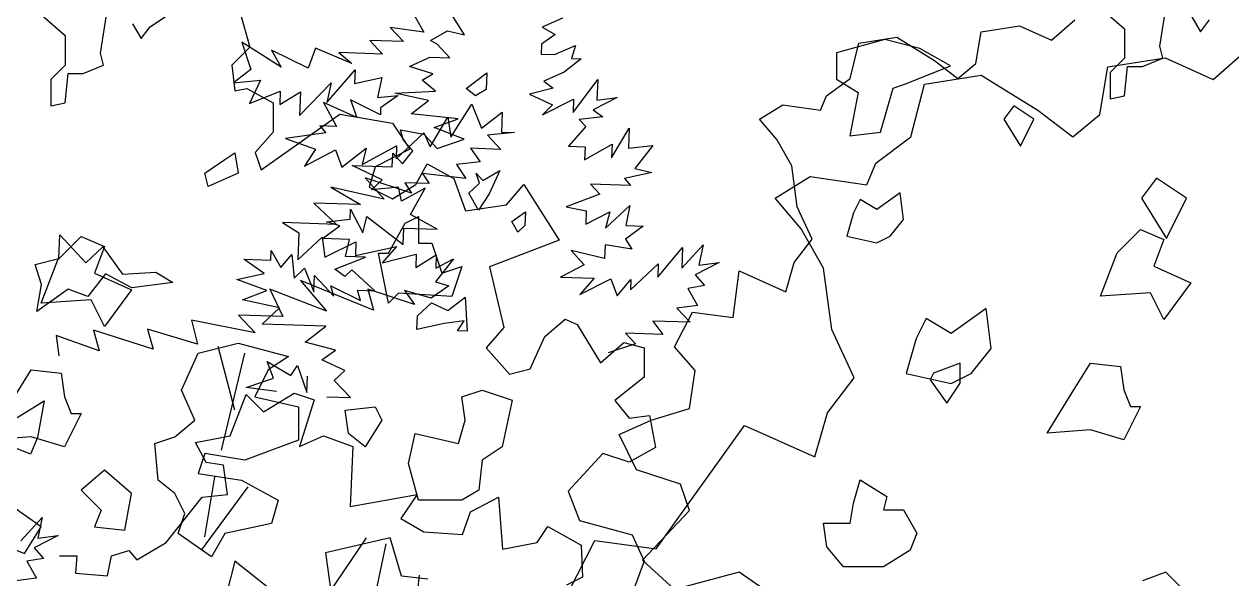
# Model space of a CAD drawing. Header units: inches. Extents: x -11 to 128, y 7 to 56.
# Drawn here: x 64.7504 to 65.1789, y 22.1895 to 22.3864 of the extents above; entities that cross this region are included whole.
import ezdxf

# ---------------------------------------------------------------- set-up
doc = ezdxf.new("R2010")
doc.units = ezdxf.units.IN
doc.header["$MEASUREMENT"] = 0
doc.layers.add('CAY', color=94, linetype='Continuous')
doc.layers.add('CAY-3', color=61, linetype='Continuous')
picture_1 = doc.add_image_def('image1.jpg', size_in_pixel=(1680, 1093))

# ---------------------------------------------------------------- blocks, each defined once
blk = doc.blocks.new('A$C76451831')
at = {"layer": 'CAY'}
for p, q in [((5921.65, 1190.34), (5911.34, 1206.57)), ((5999.14, 1203.5), (5983.03, 1196.36)), ((5894.75, 1185.84), (5908.16, 1193.53)), ((5908.16, 1193.53), (5921.65, 1190.34)), ((5983.03, 1196.36), (5993.25, 1190.56)), ((5900.09, 1182.93), (5894.75, 1185.84)), ((5993.25, 1190.56), (5982.56, 1182.77)), ((5910.13, 1172.16), (5900.09, 1182.93)), ((5982.56, 1182.77), (5982.29, 1175.08)), ((5982.29, 1175.08), (5992.7, 1174.71)), ((5992.7, 1174.71), (6009.26, 1181.84)), ((6009.26, 1181.84), (6006.18, 1171.52)), ((5878.17, 1165.11), (5894.29, 1172.71)), ((5896.55, 1159.48), (5878.17, 1165.11)), ((5894.29, 1172.71), (5910.13, 1172.16)), ((6013.87, 1171.25), (6000.37, 1160.84)), ((6006.18, 1171.52), (6013.87, 1171.25)), ((5888.21, 1154.33), (5896.55, 1159.48)), ((6000.37, 1160.84), (5984.26, 1153.7)), ((6007.41, 1128.86), (6026.9, 1154.93)), ((6026.9, 1154.93), (6026.33, 1138.63)), ((5866.56, 1144.21), (5898.79, 1145.8)), ((5898.79, 1145.8), (5888.21, 1154.33)), ((5991.76, 1148), (5973.02, 1143.21)), ((5984.26, 1153.7), (5991.76, 1148)), ((5893.09, 1138.3), (5866.56, 1144.21)), ((5879.59, 1127.89), (5893.09, 1138.3)), ((5973.02, 1143.21), (5991.31, 1134.87)), ((5983.33, 1126.99), (6007.77, 1139.28)), ((6007.77, 1139.28), (6007.41, 1128.86)), ((6042.27, 1140.79), (6023.35, 1131.03)), ((6026.33, 1138.63), (6042.27, 1140.79)), ((5916.61, 1123.88), (5879.59, 1127.89)), ((5991.31, 1134.87), (5983.33, 1126.99)), ((6023.35, 1131.03), (6030.85, 1125.33)), ((5897.78, 1116.83), (5916.61, 1123.88)), ((5921.48, 1107.84), (5897.78, 1116.83)), ((6017.44, 1117.63), (6003.76, 1102.25)), ((6030.85, 1125.33), (6012.2, 1123.26)), ((6012.2, 1123.26), (6017.44, 1117.63)), ((5870.98, 1115.04), (5889.44, 1111.68)), ((5873.41, 1106.8), (5870.98, 1115.04)), ((5889.44, 1111.68), (5899.93, 1100.43)), ((5899.93, 1100.43), (5921.48, 1107.84)), ((6037.87, 1092.89), (6051.84, 1116.43)), ((6051.84, 1116.43), (6051.28, 1100.59)), ((5872.76, 1088.23), (5880.82, 1098.38)), ((5880.82, 1098.38), (5873.41, 1106.8)), ((6003.76, 1102.25), (6016.89, 1101.79)), ((6016.52, 1091.37), (6038.25, 1103.76)), ((6016.89, 1101.79), (6016.52, 1091.37)), ((6038.25, 1103.76), (6037.87, 1092.89)), ((6051.28, 1100.59), (6070.39, 1102.64)), ((6070.39, 1102.64), (6056.16, 1084.55)), ((5864.52, 1085.8), (5864.9, 1096.67)), ((5864.9, 1096.67), (5872.76, 1088.23)), ((5856.47, 1075.66), (5832.84, 1086.91)), ((5832.84, 1086.91), (5864.52, 1085.8)), ((6069.65, 1081.36), (6048.18, 1076.67)), ((6056.16, 1084.55), (6069.65, 1081.36)), ((5848.03, 1067.79), (5856.47, 1075.66)), ((5869.4, 1069.76), (5848.03, 1067.79)), ((5871.74, 1058.8), (5869.4, 1069.76)), ((6052.97, 1071.06), (6021.29, 1072.17)), ((6021.29, 1072.17), (6028.72, 1064.2)), ((6048.18, 1076.67), (6052.97, 1071.06)), ((5890.67, 1069.02), (5871.74, 1058.8)), ((5879.07, 1048.12), (5890.67, 1069.02)), ((6028.72, 1064.2), (6002.09, 1054.25)), ((5831.36, 1044.35), (5831.64, 1052.5)), ((5831.64, 1052.5), (5841.4, 1033.57)), ((6002.09, 1054.25), (6017.83, 1050.98)), ((6017.83, 1050.98), (6017.47, 1040.57)), ((6017.47, 1040.57), (6036.39, 1050.33)), ((6033.21, 1037.3), (6052.42, 1055.21)), ((6036.39, 1050.33), (6033.21, 1037.3)), ((6052.42, 1055.21), (6049.15, 1039.46)), ((5812.7, 1042.28), (5831.36, 1044.35)), ((5823.02, 1039.2), (5812.7, 1042.28)), ((5841.4, 1033.57), (5844.58, 1046.6)), ((5844.58, 1046.6), (5873.25, 1024.3)), ((5899.96, 1036.51), (5879.07, 1048.12)), ((5809.53, 1029.24), (5823.02, 1039.2)), ((5873.25, 1024.3), (5873.71, 1037.43)), ((5873.71, 1037.43), (5899.96, 1036.51)), ((6062.73, 1038.99), (6048.77, 1028.59)), ((6049.15, 1039.46), (6062.73, 1038.99)), ((2228.34, 971.46), (2215.14, 1021.63)), ((5830.8, 1028.5), (5809.53, 1029.24)), ((5827.61, 1015.01), (5830.8, 1028.5)), ((6032.76, 1024.17), (6032.38, 1013.3)), ((6053.93, 1020.71), (6032.76, 1024.17)), ((6048.77, 1028.59), (6053.93, 1020.71)), ((6074.46, 998.68), (6093.86, 1022.03)), ((6093.29, 1005.73), (6110.24, 1024.18)), ((6093.86, 1022.03), (6093.29, 1005.73)), ((6110.24, 1024.18), (6106.96, 1007.97)), ((2217.78, 939.77), (2236.26, 1016.34)), ((5747.33, 1012.83), (5768.6, 1012.08)), ((5763.24, 1001.39), (5747.33, 1012.83)), ((5768.6, 1012.08), (5768.87, 1019.78)), ((5768.87, 1019.78), (5776.56, 1006.37)), ((5776.56, 1006.37), (5785.07, 1016.5)), ((5785.07, 1016.5), (5787.13, 997.84)), ((5819.1, 1004.88), (5843.45, 1014.46)), ((5843.45, 1014.46), (5827.61, 1015.01)), ((6005.86, 1019.66), (6016.35, 1008.42)), ((6032.38, 1013.3), (6005.86, 1019.66)), ((5787.13, 997.84), (5795.11, 1005.72)), ((5795.11, 1005.72), (5802.61, 986.87)), ((5827.06, 999.16), (5819.1, 1004.88)), ((5832.68, 1004.41), (5827.06, 999.16)), ((5850.68, 987.91), (5832.68, 1004.41)), ((6016.35, 1008.42), (5997.43, 998.65)), ((6052.81, 988.56), (6074.83, 1009.1)), ((6074.83, 1009.1), (6074.46, 998.68)), ((6122.9, 1010.14), (6103.98, 1000.37)), ((6106.96, 1007.97), (6122.9, 1010.14)), ((5741.78, 996.7), (5763.24, 1001.39)), ((5765.5, 988.16), (5741.78, 996.7)), ((5802.61, 986.87), (5803.07, 1000)), ((5803.07, 1000), (5818.36, 983.6)), ((5997.43, 998.65), (6024.13, 997.72)), ((6024.13, 997.72), (6012.81, 984.97)), ((6012.81, 984.97), (6037.25, 997.26)), ((6037.25, 997.26), (6042.23, 983.94)), ((6042.23, 983.94), (6053.09, 996.71)), ((6053.09, 996.71), (6052.81, 988.56)), ((6103.98, 1000.37), (6111.38, 991.95)), ((5746.21, 980.68), (5765.5, 988.16)), ((5818.36, 983.6), (5815.93, 991.84)), ((5815.93, 991.84), (5839.54, 980.14)), ((5839.54, 980.14), (5837.1, 988.38)), ((5837.1, 988.38), (5850.68, 987.91)), ((6111.38, 991.95), (6098.16, 989.69)), ((6098.16, 989.69), (6105.85, 976.28)), ((5775.43, 974.22), (5746.21, 980.68)), ((5761.85, 961.55), (5775.43, 974.22)), ((6105.85, 976.28), (6089.46, 974.13)), ((6089.46, 974.13), (6099.95, 962.89)), ((5812.09, 959.79), (5761.85, 961.55)), ((5795.79, 947.21), (5812.09, 959.79)), ((6070.53, 963.91), (6078.31, 953.21)), ((6099.95, 962.89), (6070.53, 963.91)), ((5819.59, 940.94), (5795.79, 947.21)), ((6056.75, 945.81), (6035.21, 938.85)), ((6078.31, 953.21), (6048.89, 954.24)), ((6048.89, 954.24), (6056.75, 945.81)), ((5808.89, 933.16), (5819.59, 940.94)), ((5770.77, 918.62), (5765.8, 931.94)), ((5765.8, 931.94), (5784.45, 920.86)), ((5784.45, 920.86), (5789.71, 928.84)), ((5789.71, 928.84), (5797.11, 907.27)), ((5827.18, 924.81), (5808.89, 933.16)), ((2204.59, 871.13), (2212.5, 918.65)), ((5749.22, 911.21), (5770.77, 918.62)), ((5797.11, 907.27), (5797.57, 920.4)), ((5818.75, 916.95), (5827.18, 924.81)), ((5831.42, 903.36), (5818.75, 916.95)), ((2201.95, 860.56), (2238.9, 910.73)), ((5773.13, 908.11), (5749.22, 911.21)), ((5812.86, 904), (5831.42, 903.36)), ((2280.97, 794.46), (2332.46, 870.35)), ((2326.17, 761.03), (2347.79, 865.63)), ((2491.61, 826.98), (2512.84, 868.27)), ((2512.84, 868.27), (2561.19, 861.78)), ((2370.15, 802.52), (2374.13, 840.86)), ((5570.9, 789.98), (5587.86, 808.43)), ((5587.86, 808.43), (5584.57, 792.23)), ((5600.51, 794.39), (5581.59, 784.62)), ((5584.57, 792.23), (5600.51, 794.39)), ((5581.59, 784.62), (5589, 776.2)), ((5589, 776.2), (5575.78, 773.95)), ((5575.78, 773.95), (5583.47, 760.53)), ((5583.47, 760.53), (5567.08, 758.38)), ((5725.86, 270.49), (5733.55, 257.07)), ((5733.55, 257.07), (5706.94, 260.72)), ((5706.94, 260.72), (5717.43, 249.48)), ((5620.65, 229.28), (5589.62, 248.95)), ((5589.62, 248.95), (5596.57, 227.4)), ((5717.43, 249.48), (5690.72, 250.41)), ((5690.72, 250.41), (5700.77, 239.63)), ((5641.92, 228.54), (5612.96, 242.7)), ((5612.96, 242.7), (5620.65, 229.28)), ((5647.91, 244.2), (5641.92, 228.54)), ((5676.5, 232.32), (5647.91, 244.2)), ((5700.77, 239.63), (5666.37, 240.83)), ((5666.37, 240.83), (5676.5, 232.32)), ((5596.57, 227.4), (5583.06, 216.99)), ((5656.83, 201.27), (5679.04, 227.24)), ((5679.04, 227.24), (5678.66, 216.38)), ((5678.66, 216.38), (5700.12, 221.07)), ((5700.12, 221.07), (5696.85, 205.31)), ((5583.06, 216.99), (5604.43, 218.97)), ((5604.43, 218.97), (5595.64, 200.69)), ((5595.64, 200.69), (5619.99, 210.27)), ((5619.99, 210.27), (5619.62, 199.85)), ((5635.18, 191.15), (5660.1, 217.02)), ((5660.1, 217.02), (5656.83, 201.27)), ((5619.62, 199.85), (5635.83, 209.71)), ((5635.83, 209.71), (5635.18, 191.15)), ((5654.12, 201.37), (5664.33, 182.42)), ((5680.44, 189.57), (5654.12, 201.37)), ((5699.09, 191.64), (5675.48, 203.34)), ((5675.48, 203.34), (5680.44, 189.57)), ((5696.85, 205.31), (5713.22, 207.01)), ((5713.22, 207.01), (5699.28, 197.07)), ((5699.28, 197.07), (5699.09, 191.64)), ((5754.66, 173.83), (5771.43, 199.99)), ((5771.43, 199.99), (5778.93, 181.14)), ((5778.93, 181.14), (5795.23, 193.72)), ((5795.23, 193.72), (5794.68, 177.87)), ((5651.21, 182.88), (5655.99, 177.27)), ((5664.33, 182.42), (5651.21, 182.88)), ((5738.54, 166.23), (5752.5, 189.77)), ((5752.5, 189.77), (5754.66, 173.83)), ((5655.99, 177.27), (5624.12, 172.95)), ((5624.12, 172.95), (5647.84, 164.41)), ((5711.47, 156.75), (5733.48, 177.29)), ((5733.48, 177.29), (5738.54, 166.23)), ((5805.09, 177.51), (5783.72, 175.53)), ((5783.72, 175.53), (5794.2, 164.29)), ((5794.68, 177.87), (5805.09, 177.51)), ((5647.84, 164.41), (5639.22, 151.11)), ((5639.22, 151.11), (5663.68, 163.86)), ((5663.68, 163.86), (5668.64, 150.09)), ((5668.64, 150.09), (5687.75, 165.29)), ((5684.58, 152.25), (5711.83, 167.16)), ((5687.75, 165.29), (5684.58, 152.25)), ((5711.83, 167.16), (5711.47, 156.75)), ((5794.2, 164.29), (5770.22, 165.13)), ((5770.22, 165.13), (5778, 154.43)), ((5778, 154.43), (5759.35, 152.36)), ((5766.66, 141.22), (5732.36, 145.14)), ((5732.36, 145.14), (5737.52, 137.25)), ((5759.35, 152.36), (5766.66, 141.22)), ((5702.2, 124.89), (5659.94, 134.52)), ((5659.94, 134.52), (5683.47, 120.56)), ((5723.66, 129.58), (5686.93, 141.74)), ((5686.93, 141.74), (5702.2, 124.89)), ((5737.52, 137.25), (5718.51, 137.92)), ((5718.51, 137.92), (5723.66, 129.58)), ((5646.36, 121.85), (5664.34, 104.9)), ((5683.47, 120.56), (5646.36, 121.85)), ((5621.8, 106.39), (5634.65, 98.23)), ((5664.34, 104.9), (5621.8, 106.39)), ((5634.65, 98.23), (5633.91, 76.95)), ((5633.91, 76.95), (5653.12, 94.87)), ((5653.12, 94.87), (5655.28, 78.93)), ((5655.28, 78.93), (5679.72, 91.22)), ((5679.72, 91.22), (5679.35, 80.35)), ((5679.35, 80.35), (5711.76, 87.38)), ((5711.76, 87.38), (5700.44, 74.63)), ((5700.44, 74.63), (5727.42, 81.39)), ((5727.42, 81.39), (5727.05, 70.98)), ((5727.05, 70.98), (5743.26, 80.84)), ((5756.74, 77.65), (5742.51, 59.56)), ((5743.26, 80.84), (5742.89, 70.43)), ((5742.89, 70.43), (5756.74, 77.65)), ((5693.7, 37.24), (5636.06, 60.56)), ((5636.06, 60.56), (5656.51, 36.27)), ((5742.51, 59.56), (5753.28, 56.46)), ((5656.51, 36.27), (5611.8, 53.7)), ((5611.8, 53.7), (5621.92, 32.04)), ((5726.02, 41.55), (5689.29, 53.71)), ((5689.29, 53.71), (5693.7, 37.24)), ((5739.34, 46.52), (5718.26, 52.7)), ((5718.26, 52.7), (5726.02, 41.55)), ((5753.28, 56.46), (5739.34, 46.52)), ((5600.17, 19.2), (5549.77, 29.12)), ((5549.77, 29.12), (5554.55, 10.36)), ((5621.92, 32.04), (5587.07, 33.25)), ((5587.07, 33.25), (5600.17, 19.2)), ((5472.46, 21.39), (5476.87, 4.92)), ((5519.51, 6.15), (5472.46, 21.39)), ((5515.09, 22.17), (5519.51, 6.15)), ((5554.55, 10.36), (5515.09, 22.17)), ((5476.87, 4.92), (5442.85, 16.98)), ((5442.85, 16.98), (5445.02, 1.04))]:
    blk.add_line(p, q, dxfattribs=at)
for points in [[(2075.78, 1283.65), (2094.25, 1267.53), (2094.25, 1244.33), (2082.85, 1232.92), (2082.85, 1212.08), (2094.25, 1214.44), (2096.61, 1237.64), (2108.4, 1237.64), (2124.52, 1244.33), (2122.16, 1253.76), (2126.88, 1283.65)], [(2147.32, 1276.97), (2154.39, 1265.17), (2161.47, 1274.61), (2182.3, 1288.37)], [(2233.01, 1283.65), (2240.09, 1258.48), (2225.93, 1244.33), (2228.29, 1223.88), (2237.73, 1225.84), (2258.56, 1214.44), (2258.56, 1191.24), (2244.41, 1175.12), (2249.13, 1161.35), (2311.23, 1205.4), (2352.9, 1198.32), (2366.66, 1177.87), (2339.14, 1163.71), (2334.43, 1147.59), (2352.9, 1138.54), (2371.37, 1149.95), (2380.42, 1166.07), (2401.25, 1154.67), (2410.68, 1129.11), (2442.92, 1133.83), (2456.67, 1149.95), (2484.58, 1105.9), (2429.55, 1084.67), (2440.95, 1036.69), (2426.8, 1020.57), (2445.27, 999.73), (2461.78, 1004.06), (2473.18, 1029.62), (2489.3, 1043.38), (2498.73, 1039.05), (2517.21, 1008.77), (2535.68, 1024.9), (2551.8, 1020.57), (2551.8, 997.37), (2528.61, 978.89), (2540.01, 965.12), (2556.12, 967.09), (2560.84, 941.92), (2540.01, 930.13), (2519.17, 937.2), (2491.66, 907.32), (2500.7, 884.12), (2542.37, 872.71), (2551.8, 851.87), (2542.37, 826.31)], [(2380.81, 837.71), (2359.98, 840.07), (2350.93, 870.35), (2299.83, 858.56), (2304.55, 826.31)], [(2260.53, 826.31), (2228.29, 851.87), (2221.22, 823.95)], [(5963.78, 1034.28), (5959.08, 1042.61), (5969.78, 1050.39), (5969.4, 1039.52), (5963.78, 1034.28)]]:
    blk.add_lwpolyline(points, dxfattribs=at)
for points in [[(2220.42, 1169.48), (2228.34, 1174.77), (2230.98, 1158.92), (2207.23, 1148.36), (2204.59, 1158.92)], [(5922.87, 1147.68), (5939.17, 1160.26), (5938.72, 1147.13), (5930.38, 1141.98)], [(2362.94, 1119.32), (2373.5, 1124.6), (2373.5, 1103.48), (2384.06, 1103.48), (2391.97, 1079.71), (2407.81, 1084.99), (2399.89, 1061.23), (2357.66, 1063.87), (2349.75, 1055.95), (2341.83, 1095.55), (2349.75, 1095.55)], [(2088.46, 1090.27), (2106.93, 1108.76), (2125.41, 1100.84), (2117.49, 1079.71), (2146.52, 1066.51), (2125.41, 1037.47), (2114.85, 1058.59), (2075.26, 1055.95)], [(5924.98, 1065.1), (5933.41, 1072.97), (5930.96, 1080.76), (5936.2, 1075.14), (5949.61, 1082.83), (5941.27, 1064.53), (5932.66, 1051.69)], [(2209.87, 855.28), (2183.47, 873.77), (2188.75, 889.61), (2180.83, 905.45), (2167.64, 916.01), (2165, 945.06), (2180.83, 950.34), (2196.67, 963.54), (2186.11, 987.3), (2199.31, 1016.34), (2230.98, 1024.27), (2270.57, 1013.7), (2254.73, 1003.14), (2244.18, 982.02), (2278.49, 974.1), (2278.49, 947.7), (2257.37, 939.77), (2236.26, 931.85), (2204.59, 937.13), (2199.31, 921.29), (2233.62, 916.01), (2262.65, 900.17), (2257.37, 881.69), (2220.42, 873.77)], [(2054.15, 982.02), (2067.35, 1003.14), (2091.1, 1000.5), (2093.74, 982.02), (2099.02, 968.82), (2106.93, 968.82), (2093.74, 942.42), (2067.35, 950.34), (2033.04, 947.7)], [(2365.58, 929.21), (2370.86, 952.98), (2405.17, 945.06), (2410.45, 963.54), (2407.81, 982.02), (2423.65, 987.3), (2447.4, 979.38), (2439.48, 942.42), (2423.65, 931.85), (2421.01, 908.09), (2407.81, 900.17), (2373.5, 900.17)], [(2318.08, 952.98), (2315.44, 971.46), (2339.19, 974.1), (2344.47, 963.54), (2331.27, 942.42)], [(5923.88, 955.89), (5916.19, 956.16), (5921.45, 964.13), (5905.51, 961.97), (5884.05, 957.28), (5884.43, 968.14), (5895.66, 978.18), (5908.59, 972.29), (5922.1, 982.7)], [(2141.24, 876.41), (2146.52, 905.45), (2125.41, 923.93), (2106.93, 908.09), (2122.77, 892.25), (2117.49, 879.05)], [(2062.07, 857.92), (2075.26, 879.05), (2022.48, 916.01), (1985.53, 894.89), (1990.81, 886.97), (1982.89, 857.92), (2025.12, 834.16), (2035.67, 868.49)], [(5552.38, 869.17), (5552.38, 892.93), (5568.21, 887.65), (5589.33, 900.85), (5584.05, 871.81), (5578.77, 858.61)], [(5431.12, 57.29), (5426.24, 73.32), (5444.99, 78.11), (5445.64, 96.67), (5466.17, 74.65), (5479.75, 87.32), (5495.3, 65.47), (5521.65, 67.27), (5534.95, 59.1), (5502.63, 54.79), (5481.72, 65.95), (5467.95, 47.84), (5452.3, 53.83), (5427.66, 36.1)]]:
    blk.add_lwpolyline(points, close=True, dxfattribs=at)
at = {"layer": 'CAY-3'}
for p, q in [((3001.43, 1232.82), (3029.14, 1257)), ((2911.8, 1205.09), (2918.29, 1242.84)), ((2918.29, 1242.84), (2963.69, 1249.92)), ((2963.69, 1249.92), (3001.43, 1232.82)), ((2773.24, 1229.28), (2818.05, 1236.36)), ((2818.05, 1236.36), (2862.87, 1208.63)), ((2762.63, 1187.4), (2773.24, 1229.28)), ((2862.87, 1208.63), (2890.58, 1187.4)), ((2890.58, 1187.4), (2911.8, 1205.09)), ((2734.92, 1166.75), (2762.63, 1187.4)), ((2727.84, 1149.65), (2734.92, 1166.75)), ((2655.32, 1139.03), (2683.03, 1156.13)), ((2683.03, 1156.13), (2727.84, 1149.65)), ((2675.96, 1114.84), (2655.32, 1139.03)), ((2693.64, 1083.58), (2675.96, 1114.84)), ((2700.13, 1035.21), (2693.64, 1083.58)), ((2717.82, 996.87), (2700.13, 1035.21)), ((2696.59, 969.15), (2717.82, 996.87)), ((2686.57, 934.35), (2696.59, 969.15)), ((2561.19, 861.78), (2631.14, 959.12)), ((2631.14, 959.12), (2686.57, 934.35))]:
    blk.add_line(p, q, dxfattribs=at)
for points in [[(6161.86, 749.13), (6138.67, 765.25), (6087.57, 751.49), (6062.41, 774.69), (6099.36, 814.01), (6092.29, 834.85), (6057.7, 846.26), (6043.94, 874.18), (6069.1, 885.58), (6099.36, 894.63), (6104.08, 924.91), (6087.57, 943.39), (6101.72, 970.92), (6133.95, 966.59), (6138.67, 1003.56), (6175.62, 987.04), (6182.3, 1010.24), (6196.45, 1028.72), (6184.66, 1054.28), (6180.34, 1086.53), (6168.55, 1107.37), (6154.79, 1123.49), (6173.26, 1134.9), (6203.14, 1130.57), (6207.85, 1141.98), (6226.33, 1155.74), (6233.4, 1183.66), (6263.28, 1188.38), (6293.15, 1169.9), (6311.63, 1155.74), (6325.78, 1167.54), (6330.1, 1192.7), (6360.37, 1197.42), (6385.53, 1186.02), (6404, 1202.14)], [(6424.83, 1211.19), (6443.31, 1195.06), (6443.31, 1171.86), (6431.91, 1160.46), (6431.91, 1139.62), (6443.31, 1141.98), (6445.67, 1165.18), (6457.46, 1165.18), (6473.58, 1171.86), (6471.22, 1181.3), (6475.94, 1211.19)], [(6496.38, 1204.5), (6503.45, 1192.7), (6510.53, 1202.14)], [(6496.38, 744.41), (6475.94, 765.25), (6457.46, 758.57)], [(5601.46, 778.11), (5615.17, 778.11), (5614.12, 764.39), (5639.43, 762.29), (5642.59, 778.11), (5656.3, 782.32), (5662.63, 774.94), (5685.84, 788.65), (5714.31, 824.51), (5734.35, 826.62), (5731.19, 849.82), (5717.48, 851.93), (5709.04, 867.75), (5736.46, 873.03), (5749.12, 905.72), (5762.83, 892.01), (5787.09, 906.78), (5802.91, 901.5), (5791.3, 864.59), (5810.29, 873.03), (5833.49, 864.59), (5831.38, 817.13), (5884.12, 826.62), (5871.46, 807.64), (5889.39, 797.09), (5919.98, 794.98), (5926.3, 812.91), (5948.45, 824.51), (5951.62, 783.38), (5979.04, 788.65), (5987.48, 801.31), (6013.84, 786.54), (6014.9, 761.23), (6002.24, 754.9)]]:
    blk.add_lwpolyline(points, dxfattribs=at)
for points in [[(2980.44, 1138.92), (2956.69, 1154.77), (2944.81, 1138.92), (2964.6, 1107.24)], [(6371.54, 1123.42), (6355.7, 1133.99), (6347.78, 1123.42), (6360.98, 1102.3)], [(6268.6, 1044.21), (6265.97, 1065.34), (6247.49, 1052.14), (6234.29, 1060.06), (6229.02, 1049.49), (6223.74, 1031.01), (6247.49, 1025.73), (6258.05, 1031.01)], [(2826.04, 1020.11), (2822.08, 1051.79), (2794.37, 1031.99), (2774.58, 1043.87), (2766.66, 1028.03), (2758.74, 1000.31), (2794.37, 992.38), (2810.21, 1000.31)], [(6437.52, 1017.81), (6455.99, 1036.29), (6474.47, 1028.37), (6466.55, 1007.25), (6495.58, 994.05), (6474.47, 965), (6463.91, 986.13), (6424.32, 983.49)], [(6292.36, 922.76), (6289.72, 917.48), (6302.91, 899), (6313.47, 914.84), (6313.47, 930.68)], [(6403.21, 909.56), (6416.4, 930.68), (6440.16, 928.04), (6442.8, 909.56), (6448.07, 896.36), (6455.99, 896.36), (6442.8, 869.95), (6416.4, 877.87), (6382.09, 875.23)], [(6252.77, 814.5), (6268.6, 814.5), (6279.16, 796.02), (6273.88, 782.82), (6252.77, 769.62), (6221.1, 769.62), (6207.9, 785.46), (6205.26, 803.94), (6226.38, 803.94), (6229.02, 819.79), (6234.29, 838.27), (6255.41, 825.07)], [(6125.51, 244.04), (6097.8, 251.12), (6059.47, 240.5), (6059.47, 219.86), (6076.57, 209.24), (6070.08, 175.03), (6094.26, 177.98), (6104.28, 212.78), (6114.89, 216.32), (6149.68, 230.48)]]:
    blk.add_lwpolyline(points, close=True, dxfattribs=at)

msp = doc.modelspace()

# ---------------------------------------------------------------- block references
at = {"layer": 'CAY', "xscale": 0.0004489089019145984, "yscale": 0.0004489089019145984, "zscale": 0.0004489089019145984}
for p in [(62.31846, 22.26819), (62.24839, 21.84829), (63.82489, 21.8133)]:
    msp.add_blockref('A$C76451831', p, dxfattribs=at)

# ---------------------------------------------------------------- pictures from other files: only their frames are drawn
image = msp.add_image(picture_1, insert=(12.49661, 7.37723), size_in_units=(74.4025, 48.40591))
image.dxf.flags = 6

doc.saveas('drawing.dxf')
